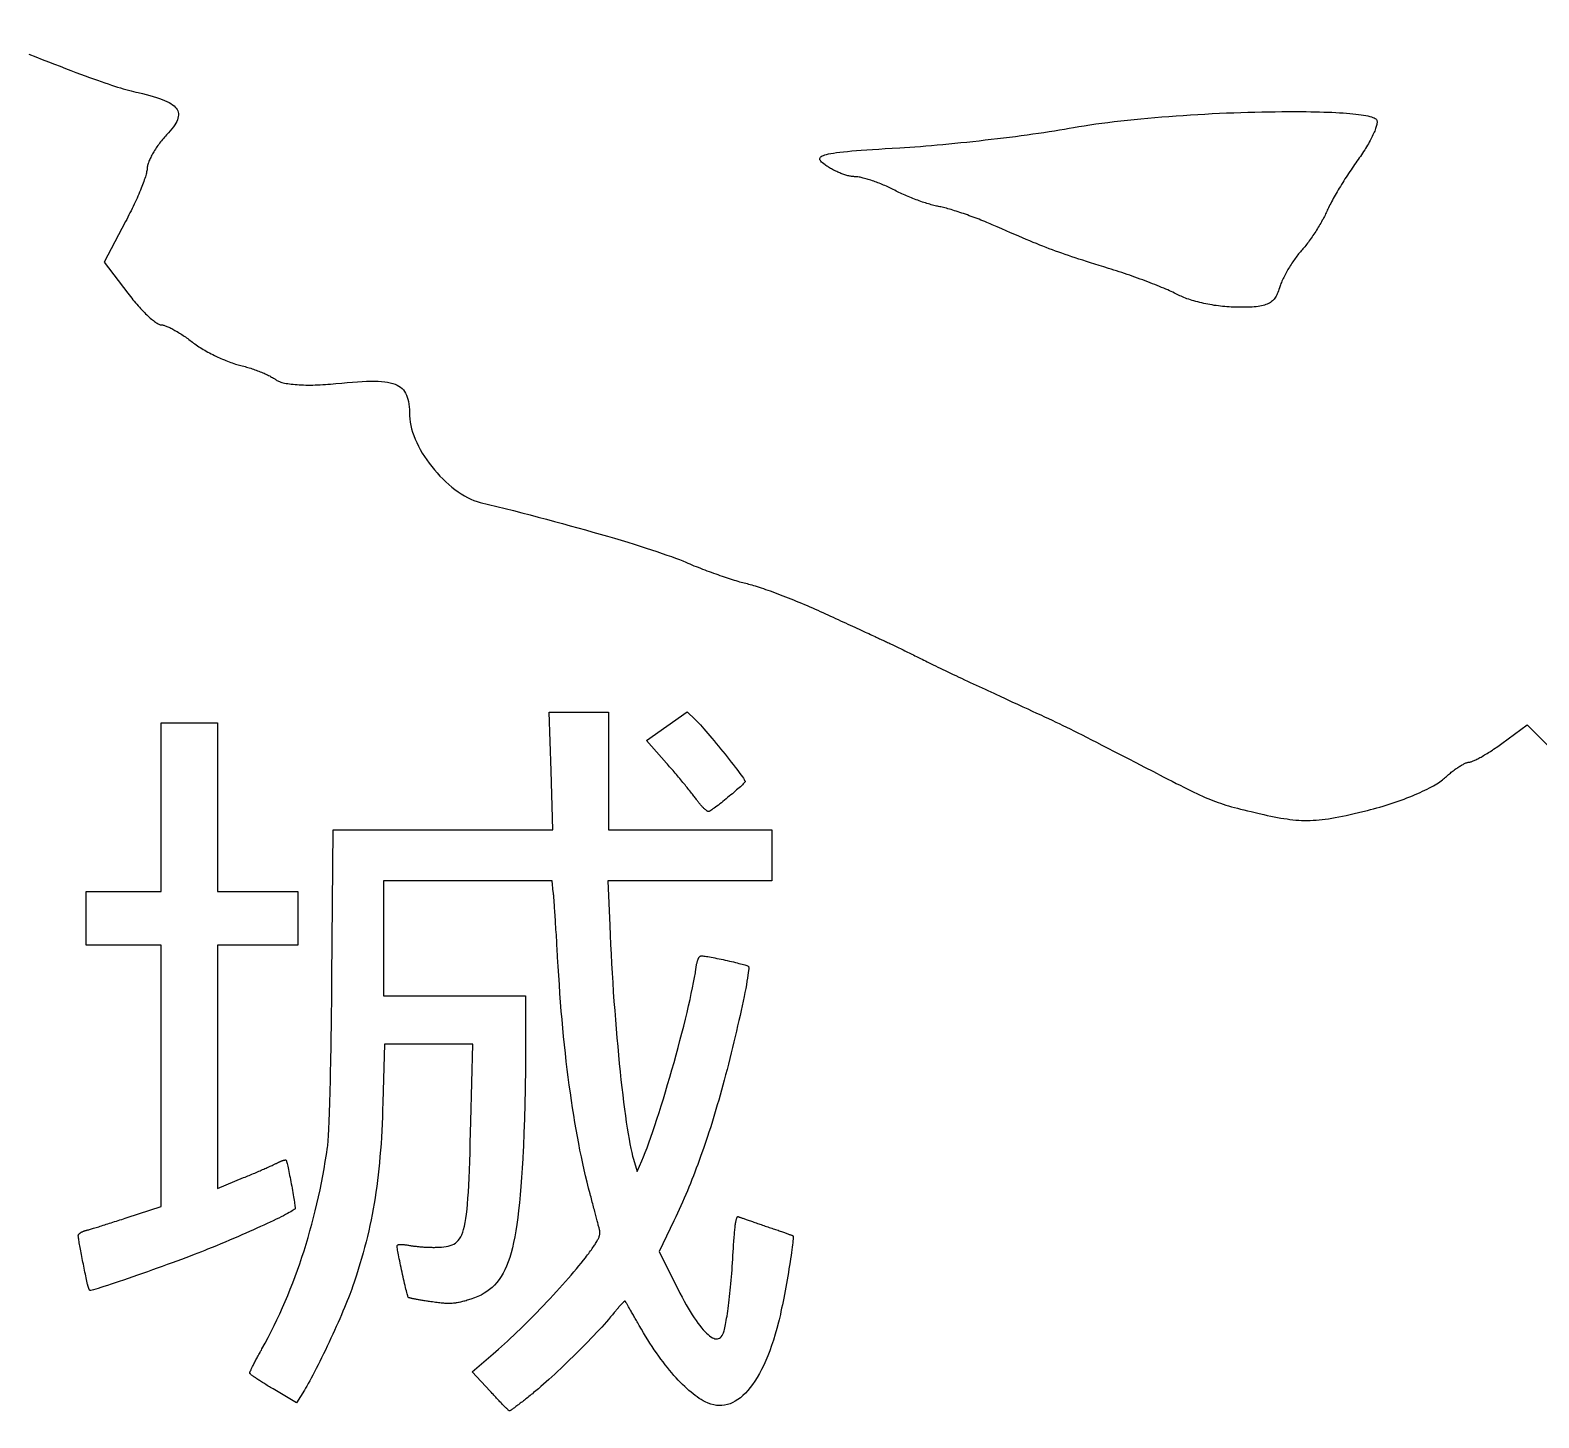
# Model space of a CAD drawing. Extents: x 2.5 to 77.5, y 2.5 to 77.5.
# Drawn here: x 22.46 to 40, y 27.58 to 43.71 of the extents above; entities that cross this region are included whole.
import ezdxf

# ---------------------------------------------------------------- set-up
doc = ezdxf.new("R2010")
doc.units = 0
doc.layers.get('0').update_dxf_attribs({"linetype": 'CONTINUOUS'})
doc.layers.add('NAME', color=7, linetype='CONTINUOUS')
doc.layers.add('NITORI', color=7, linetype='CONTINUOUS')

msp = doc.modelspace()

# ---------------------------------------------------------------- linework, layer by layer
msp.add_circle((40, 40), 37.5)
at = {"layer": 'NAME'}
for points in [[(29.744, 28.334), (29.719, 28.371), (29.694, 28.409), (29.668, 28.448), (29.643, 28.487), (29.618, 28.528), (29.593, 28.569), (29.568, 28.611), (29.544, 28.654), (29.536, 28.668), (29.528, 28.682), (29.52, 28.695), (29.512, 28.709), (29.504, 28.722), (29.497, 28.735), (29.49, 28.748), (29.482, 28.761), (29.475, 28.773), (29.468, 28.785), (29.461, 28.797), (29.455, 28.808), (29.449, 28.819), (29.442, 28.83), (29.436, 28.84), (29.431, 28.85), (29.425, 28.859), (29.42, 28.868), (29.415, 28.877), (29.41, 28.885), (29.406, 28.892), (29.402, 28.899), (29.398, 28.906), (29.395, 28.911), (29.392, 28.916), (29.389, 28.921), (29.386, 28.925), (29.384, 28.928), (29.383, 28.931), (29.382, 28.933), (29.381, 28.934), (29.38, 28.935), (29.379, 28.935), (29.378, 28.935), (29.376, 28.934), (29.374, 28.934), (29.372, 28.933), (29.37, 28.931), (29.368, 28.93), (29.365, 28.928), (29.362, 28.926), (29.359, 28.923), (29.356, 28.92), (29.353, 28.917), (29.349, 28.914), (29.346, 28.91), (29.342, 28.906), (29.338, 28.902), (29.334, 28.898), (29.329, 28.894), (29.325, 28.889), (29.321, 28.884), (29.316, 28.879), (29.311, 28.873), (29.307, 28.868), (29.302, 28.862), (29.297, 28.856), (29.292, 28.85), (29.287, 28.844), (29.282, 28.838), (29.277, 28.832), (29.271, 28.825), (29.253, 28.802), (29.233, 28.778), (29.211, 28.752), (29.187, 28.724), (29.162, 28.695), (29.135, 28.665), (29.107, 28.634), (29.077, 28.602), (29.047, 28.57), (29.015, 28.536), (28.982, 28.502), (28.949, 28.468), (28.915, 28.433), (28.88, 28.397), (28.845, 28.362), (28.81, 28.327), (28.774, 28.291), (28.738, 28.256), (28.702, 28.222), (28.667, 28.187), (28.631, 28.154), (28.596, 28.12), (28.562, 28.088), (28.528, 28.057), (28.494, 28.026), (28.462, 27.997), (28.43, 27.969), (28.4, 27.942), (28.371, 27.917), (28.343, 27.894), (28.316, 27.872), (28.302, 27.86), (28.288, 27.849), (28.274, 27.838), (28.261, 27.827), (28.247, 27.817), (28.234, 27.806), (28.222, 27.796), (28.209, 27.786), (28.197, 27.776), (28.185, 27.767), (28.173, 27.758), (28.161, 27.749), (28.15, 27.741), (28.14, 27.732), (28.13, 27.725), (28.12, 27.717), (28.11, 27.71), (28.101, 27.703), (28.093, 27.697), (28.085, 27.691), (28.078, 27.686), (28.071, 27.681), (28.064, 27.676), (28.058, 27.672), (28.053, 27.669), (28.049, 27.666), (28.045, 27.663), (28.041, 27.661), (28.039, 27.66), (28.037, 27.659), (28.036, 27.659), (28.035, 27.659), (28.033, 27.66), (28.031, 27.662), (28.028, 27.664), (28.025, 27.667), (28.021, 27.67), (28.017, 27.674), (28.012, 27.679), (28.007, 27.684), (28.001, 27.689), (27.995, 27.695), (27.989, 27.701), (27.982, 27.708), (27.974, 27.715), (27.967, 27.723), (27.959, 27.731), (27.951, 27.74), (27.942, 27.748), (27.933, 27.757), (27.924, 27.767), (27.915, 27.777), (27.905, 27.787), (27.896, 27.797), (27.886, 27.808), (27.875, 27.819), (27.865, 27.83), (27.854, 27.841), (27.844, 27.853), (27.833, 27.864), (27.822, 27.876), (27.811, 27.888), (27.811, 27.888), (27.811, 27.888), (27.601, 28.116), (27.847, 28.323), (27.877, 28.35), (27.909, 28.378), (27.943, 28.407), (27.977, 28.438), (28.012, 28.471), (28.048, 28.504), (28.085, 28.539), (28.122, 28.575), (28.16, 28.611), (28.198, 28.649), (28.237, 28.687), (28.275, 28.726), (28.314, 28.765), (28.353, 28.805), (28.392, 28.845), (28.43, 28.886), (28.469, 28.926), (28.507, 28.966), (28.544, 29.006), (28.581, 29.046), (28.617, 29.086), (28.653, 29.125), (28.687, 29.164), (28.721, 29.202), (28.753, 29.239), (28.784, 29.276), (28.814, 29.311), (28.843, 29.345), (28.87, 29.379), (28.895, 29.411), (28.919, 29.441), (28.932, 29.458), (28.944, 29.474), (28.956, 29.49), (28.967, 29.505), (28.977, 29.52), (28.987, 29.534), (28.997, 29.547), (29.006, 29.56), (29.014, 29.573), (29.022, 29.585), (29.03, 29.596), (29.037, 29.607), (29.043, 29.618), (29.049, 29.628), (29.055, 29.638), (29.06, 29.647), (29.065, 29.656), (29.069, 29.665), (29.072, 29.673), (29.076, 29.681), (29.079, 29.689), (29.081, 29.696), (29.083, 29.703), (29.085, 29.71), (29.086, 29.716), (29.087, 29.723), (29.087, 29.729), (29.087, 29.734), (29.087, 29.74), (29.086, 29.745), (29.085, 29.75), (29.084, 29.755), (29.083, 29.76), (29.082, 29.766), (29.08, 29.773), (29.078, 29.781), (29.076, 29.789), (29.074, 29.799), (29.071, 29.809), (29.068, 29.82), (29.065, 29.832), (29.062, 29.844), (29.059, 29.857), (29.055, 29.87), (29.052, 29.884), (29.048, 29.899), (29.044, 29.914), (29.04, 29.93), (29.035, 29.946), (29.031, 29.962), (29.027, 29.979), (29.022, 29.996), (29.017, 30.014), (29.013, 30.032), (29.008, 30.05), (29.003, 30.068), (28.998, 30.087), (28.993, 30.106), (28.988, 30.124), (28.983, 30.144), (28.978, 30.163), (28.973, 30.182), (28.955, 30.25), (28.937, 30.319), (28.92, 30.391), (28.903, 30.463), (28.887, 30.537), (28.871, 30.613), (28.855, 30.69), (28.84, 30.769), (28.825, 30.849), (28.81, 30.93), (28.796, 31.013), (28.782, 31.097), (28.769, 31.182), (28.756, 31.269), (28.743, 31.357), (28.731, 31.447), (28.719, 31.538), (28.707, 31.63), (28.696, 31.723), (28.686, 31.818), (28.675, 31.913), (28.665, 32.01), (28.656, 32.109), (28.647, 32.208), (28.638, 32.308), (28.63, 32.41), (28.622, 32.513), (28.615, 32.617), (28.608, 32.722), (28.601, 32.827), (28.595, 32.935), (28.593, 32.968), (28.591, 33.001), (28.589, 33.034), (28.587, 33.066), (28.586, 33.099), (28.584, 33.131), (28.582, 33.163), (28.58, 33.195), (28.578, 33.226), (28.576, 33.256), (28.574, 33.286), (28.572, 33.316), (28.571, 33.344), (28.569, 33.372), (28.567, 33.4), (28.565, 33.426), (28.564, 33.452), (28.562, 33.477), (28.56, 33.5), (28.559, 33.523), (28.557, 33.545), (28.556, 33.565), (28.554, 33.584), (28.553, 33.602), (28.551, 33.619), (28.55, 33.635), (28.549, 33.649), (28.548, 33.661), (28.547, 33.672), (28.546, 33.682), (28.545, 33.689), (28.53, 33.822), (27.551, 33.822), (26.572, 33.822), (26.572, 33.152), (26.572, 32.483), (27.397, 32.483), (28.222, 32.483), (28.222, 31.817), (28.222, 31.781), (28.222, 31.744), (28.222, 31.706), (28.221, 31.667), (28.221, 31.627), (28.221, 31.587), (28.22, 31.546), (28.219, 31.504), (28.219, 31.462), (28.218, 31.42), (28.217, 31.377), (28.216, 31.334), (28.215, 31.291), (28.214, 31.248), (28.213, 31.205), (28.212, 31.162), (28.211, 31.12), (28.21, 31.077), (28.208, 31.035), (28.207, 30.994), (28.206, 30.953), (28.204, 30.913), (28.203, 30.873), (28.201, 30.835), (28.2, 30.797), (28.198, 30.76), (28.197, 30.725), (28.195, 30.69), (28.193, 30.657), (28.192, 30.626), (28.19, 30.595), (28.183, 30.481), (28.176, 30.373), (28.168, 30.269), (28.16, 30.171), (28.151, 30.078), (28.141, 29.99), (28.131, 29.906), (28.12, 29.827), (28.109, 29.753), (28.097, 29.683), (28.083, 29.617), (28.069, 29.555), (28.054, 29.497), (28.038, 29.442), (28.02, 29.391), (28.002, 29.344), (27.982, 29.3), (27.961, 29.259), (27.939, 29.221), (27.915, 29.186), (27.89, 29.153), (27.863, 29.123), (27.835, 29.096), (27.805, 29.071), (27.773, 29.048), (27.74, 29.027), (27.705, 29.007), (27.668, 28.99), (27.629, 28.974), (27.588, 28.959), (27.545, 28.946), (27.53, 28.941), (27.516, 28.937), (27.503, 28.934), (27.49, 28.93), (27.477, 28.927), (27.465, 28.924), (27.452, 28.921), (27.441, 28.919), (27.429, 28.917), (27.417, 28.915), (27.406, 28.913), (27.394, 28.912), (27.383, 28.911), (27.371, 28.91), (27.36, 28.909), (27.348, 28.909), (27.336, 28.908), (27.324, 28.908), (27.311, 28.909), (27.299, 28.909), (27.285, 28.91), (27.272, 28.911), (27.257, 28.912), (27.243, 28.913), (27.227, 28.915), (27.211, 28.917), (27.195, 28.919), (27.177, 28.921), (27.159, 28.923), (27.14, 28.926), (27.12, 28.929), (27.107, 28.931), (27.094, 28.932), (27.081, 28.934), (27.069, 28.936), (27.056, 28.938), (27.044, 28.94), (27.032, 28.942), (27.02, 28.944), (27.009, 28.946), (26.998, 28.948), (26.987, 28.95), (26.976, 28.952), (26.966, 28.954), (26.956, 28.955), (26.947, 28.957), (26.937, 28.959), (26.929, 28.961), (26.92, 28.962), (26.913, 28.964), (26.905, 28.966), (26.898, 28.967), (26.892, 28.969), (26.886, 28.97), (26.881, 28.971), (26.876, 28.973), (26.871, 28.974), (26.868, 28.975), (26.865, 28.976), (26.862, 28.977), (26.861, 28.978), (26.859, 28.979), (26.858, 28.982), (26.855, 28.988), (26.852, 28.996), (26.849, 29.008), (26.845, 29.021), (26.841, 29.037), (26.837, 29.055), (26.832, 29.074), (26.827, 29.096), (26.821, 29.118), (26.816, 29.142), (26.81, 29.167), (26.804, 29.193), (26.798, 29.219), (26.792, 29.246), (26.787, 29.272), (26.781, 29.3), (26.775, 29.326), (26.769, 29.353), (26.764, 29.379), (26.759, 29.404), (26.754, 29.429), (26.749, 29.452), (26.745, 29.474), (26.741, 29.495), (26.738, 29.513), (26.735, 29.53), (26.733, 29.545), (26.731, 29.558), (26.73, 29.568), (26.729, 29.576), (26.729, 29.578), (26.729, 29.58), (26.73, 29.582), (26.731, 29.584), (26.732, 29.586), (26.734, 29.587), (26.736, 29.589), (26.738, 29.59), (26.74, 29.591), (26.743, 29.592), (26.746, 29.593), (26.75, 29.594), (26.754, 29.595), (26.758, 29.595), (26.762, 29.596), (26.767, 29.596), (26.772, 29.596), (26.778, 29.596), (26.784, 29.595), (26.79, 29.595), (26.797, 29.595), (26.804, 29.594), (26.811, 29.593), (26.819, 29.592), (26.827, 29.591), (26.835, 29.59), (26.844, 29.589), (26.854, 29.587), (26.863, 29.586), (26.874, 29.584), (26.884, 29.582), (26.893, 29.58), (26.902, 29.579), (26.911, 29.578), (26.92, 29.576), (26.93, 29.575), (26.94, 29.574), (26.951, 29.573), (26.961, 29.571), (26.972, 29.57), (26.983, 29.569), (26.994, 29.568), (27.006, 29.567), (27.017, 29.567), (27.029, 29.566), (27.04, 29.565), (27.052, 29.564), (27.063, 29.564), (27.075, 29.563), (27.087, 29.563), (27.098, 29.562), (27.11, 29.562), (27.121, 29.562), (27.133, 29.562), (27.144, 29.561), (27.155, 29.561), (27.165, 29.561), (27.176, 29.562), (27.186, 29.562), (27.196, 29.562), (27.206, 29.562), (27.216, 29.563), (27.245, 29.565), (27.273, 29.567), (27.3, 29.571), (27.324, 29.575), (27.347, 29.581), (27.369, 29.589), (27.388, 29.598), (27.407, 29.61), (27.424, 29.624), (27.44, 29.64), (27.455, 29.659), (27.468, 29.682), (27.481, 29.708), (27.492, 29.737), (27.502, 29.77), (27.512, 29.808), (27.521, 29.849), (27.528, 29.895), (27.536, 29.946), (27.542, 30.003), (27.548, 30.064), (27.553, 30.131), (27.558, 30.203), (27.562, 30.282), (27.566, 30.367), (27.57, 30.459), (27.574, 30.557), (27.577, 30.662), (27.58, 30.775), (27.583, 30.895), (27.587, 31.023), (27.609, 31.923), (27.095, 31.923), (26.581, 31.923), (26.563, 31.246), (26.561, 31.161), (26.558, 31.078), (26.554, 30.997), (26.551, 30.917), (26.546, 30.84), (26.542, 30.764), (26.536, 30.69), (26.53, 30.617), (26.524, 30.545), (26.517, 30.474), (26.51, 30.405), (26.501, 30.337), (26.493, 30.269), (26.483, 30.203), (26.473, 30.137), (26.463, 30.072), (26.451, 30.007), (26.439, 29.943), (26.426, 29.879), (26.413, 29.815), (26.399, 29.752), (26.384, 29.688), (26.368, 29.624), (26.351, 29.561), (26.334, 29.497), (26.316, 29.432), (26.297, 29.368), (26.277, 29.302), (26.256, 29.236), (26.234, 29.169), (26.212, 29.102), (26.202, 29.074), (26.191, 29.043), (26.178, 29.011), (26.165, 28.976), (26.15, 28.939), (26.134, 28.9), (26.117, 28.86), (26.1, 28.819), (26.081, 28.776), (26.062, 28.732), (26.043, 28.687), (26.022, 28.642), (26.002, 28.596), (25.981, 28.55), (25.959, 28.504), (25.938, 28.458), (25.916, 28.412), (25.895, 28.367), (25.873, 28.322), (25.852, 28.278), (25.83, 28.235), (25.81, 28.194), (25.789, 28.153), (25.769, 28.114), (25.75, 28.077), (25.731, 28.042), (25.713, 28.008), (25.696, 27.978), (25.68, 27.949), (25.665, 27.923), (25.651, 27.9), (25.559, 27.753), (25.287, 27.915), (25.273, 27.923), (25.259, 27.932), (25.245, 27.94), (25.231, 27.949), (25.217, 27.957), (25.204, 27.965), (25.191, 27.973), (25.179, 27.981), (25.166, 27.989), (25.154, 27.997), (25.143, 28.004), (25.131, 28.012), (25.121, 28.019), (25.11, 28.026), (25.1, 28.033), (25.091, 28.039), (25.082, 28.045), (25.073, 28.051), (25.065, 28.057), (25.057, 28.063), (25.05, 28.068), (25.044, 28.073), (25.038, 28.077), (25.033, 28.081), (25.029, 28.085), (25.025, 28.089), (25.021, 28.092), (25.019, 28.094), (25.017, 28.097), (25.016, 28.099), (25.016, 28.1), (25.016, 28.102), (25.016, 28.104), (25.017, 28.107), (25.019, 28.111), (25.02, 28.115), (25.022, 28.12), (25.025, 28.125), (25.027, 28.131), (25.031, 28.138), (25.034, 28.145), (25.038, 28.152), (25.042, 28.16), (25.046, 28.169), (25.05, 28.178), (25.055, 28.187), (25.06, 28.197), (25.065, 28.208), (25.071, 28.218), (25.076, 28.229), (25.082, 28.24), (25.088, 28.252), (25.095, 28.264), (25.101, 28.276), (25.108, 28.289), (25.115, 28.301), (25.122, 28.314), (25.129, 28.327), (25.136, 28.34), (25.143, 28.354), (25.151, 28.367), (25.158, 28.381), (25.195, 28.447), (25.23, 28.515), (25.265, 28.582), (25.299, 28.651), (25.332, 28.72), (25.365, 28.79), (25.397, 28.86), (25.428, 28.931), (25.458, 29.002), (25.487, 29.075), (25.516, 29.147), (25.543, 29.221), (25.57, 29.295), (25.597, 29.369), (25.622, 29.445), (25.647, 29.52), (25.671, 29.597), (25.694, 29.674), (25.716, 29.751), (25.737, 29.829), (25.758, 29.908), (25.778, 29.987), (25.797, 30.067), (25.815, 30.147), (25.833, 30.228), (25.849, 30.309), (25.865, 30.391), (25.88, 30.474), (25.894, 30.557), (25.908, 30.64), (25.92, 30.724), (25.922, 30.741), (25.925, 30.761), (25.927, 30.785), (25.929, 30.813), (25.931, 30.844), (25.933, 30.879), (25.935, 30.917), (25.937, 30.959), (25.939, 31.004), (25.941, 31.052), (25.943, 31.103), (25.944, 31.157), (25.946, 31.215), (25.948, 31.275), (25.95, 31.338), (25.952, 31.404), (25.953, 31.473), (25.955, 31.545), (25.956, 31.619), (25.958, 31.696), (25.959, 31.775), (25.961, 31.857), (25.962, 31.941), (25.964, 32.028), (25.965, 32.117), (25.966, 32.208), (25.967, 32.301), (25.969, 32.396), (25.97, 32.493), (25.971, 32.592), (25.972, 32.693), (25.987, 34.413), (27.264, 34.413), (28.541, 34.413), (28.519, 35.098), (28.496, 35.783), (28.842, 35.783), (29.187, 35.783), (29.187, 35.098), (29.187, 34.413), (30.137, 34.413), (31.086, 34.413), (31.086, 34.118), (31.086, 33.822), (30.133, 33.822), (29.179, 33.822), (29.2, 33.3), (29.205, 33.19), (29.21, 33.08), (29.216, 32.969), (29.222, 32.859), (29.228, 32.748), (29.235, 32.638), (29.242, 32.529), (29.25, 32.42), (29.258, 32.313), (29.266, 32.206), (29.275, 32.101), (29.284, 31.997), (29.293, 31.895), (29.302, 31.795), (29.312, 31.698), (29.321, 31.602), (29.331, 31.509), (29.341, 31.419), (29.351, 31.332), (29.362, 31.248), (29.372, 31.167), (29.383, 31.09), (29.393, 31.016), (29.404, 30.946), (29.415, 30.881), (29.425, 30.819), (29.436, 30.763), (29.446, 30.71), (29.457, 30.663), (29.467, 30.621), (29.478, 30.584), (29.52, 30.444), (29.574, 30.568), (29.594, 30.613), (29.614, 30.663), (29.635, 30.718), (29.657, 30.777), (29.679, 30.84), (29.702, 30.907), (29.726, 30.978), (29.75, 31.052), (29.775, 31.128), (29.8, 31.207), (29.825, 31.288), (29.849, 31.37), (29.874, 31.454), (29.899, 31.539), (29.924, 31.625), (29.948, 31.711), (29.972, 31.797), (29.995, 31.882), (30.017, 31.967), (30.039, 32.051), (30.06, 32.133), (30.08, 32.214), (30.099, 32.292), (30.117, 32.368), (30.134, 32.441), (30.149, 32.511), (30.163, 32.578), (30.176, 32.641), (30.186, 32.699), (30.196, 32.753), (30.203, 32.802), (30.204, 32.811), (30.205, 32.82), (30.207, 32.828), (30.208, 32.836), (30.21, 32.844), (30.211, 32.852), (30.213, 32.859), (30.215, 32.866), (30.216, 32.873), (30.218, 32.88), (30.22, 32.886), (30.222, 32.892), (30.224, 32.898), (30.226, 32.903), (30.228, 32.908), (30.23, 32.913), (30.232, 32.918), (30.234, 32.922), (30.236, 32.926), (30.238, 32.93), (30.241, 32.933), (30.243, 32.937), (30.245, 32.939), (30.248, 32.942), (30.25, 32.944), (30.252, 32.946), (30.255, 32.947), (30.257, 32.949), (30.26, 32.949), (30.262, 32.95), (30.265, 32.95), (30.272, 32.95), (30.283, 32.949), (30.295, 32.947), (30.309, 32.945), (30.324, 32.943), (30.342, 32.94), (30.361, 32.937), (30.381, 32.933), (30.402, 32.929), (30.424, 32.925), (30.447, 32.92), (30.471, 32.915), (30.495, 32.91), (30.519, 32.905), (30.543, 32.899), (30.567, 32.894), (30.591, 32.889), (30.615, 32.883), (30.638, 32.878), (30.661, 32.872), (30.682, 32.867), (30.703, 32.862), (30.722, 32.857), (30.74, 32.852), (30.756, 32.848), (30.771, 32.844), (30.784, 32.84), (30.794, 32.836), (30.803, 32.833), (30.809, 32.83), (30.813, 32.828), (30.815, 32.823), (30.816, 32.812), (30.816, 32.797), (30.814, 32.777), (30.811, 32.752), (30.807, 32.724), (30.802, 32.691), (30.796, 32.654), (30.789, 32.614), (30.781, 32.571), (30.771, 32.525), (30.762, 32.476), (30.751, 32.424), (30.74, 32.37), (30.727, 32.314), (30.715, 32.256), (30.701, 32.197), (30.687, 32.136), (30.673, 32.074), (30.658, 32.011), (30.643, 31.948), (30.628, 31.884), (30.612, 31.82), (30.596, 31.756), (30.58, 31.692), (30.564, 31.629), (30.548, 31.567), (30.531, 31.506), (30.515, 31.446), (30.499, 31.388), (30.483, 31.331), (30.467, 31.273), (30.45, 31.217), (30.434, 31.162), (30.418, 31.108), (30.402, 31.055), (30.386, 31.002), (30.37, 30.951), (30.354, 30.901), (30.338, 30.851), (30.322, 30.803), (30.306, 30.755), (30.29, 30.708), (30.273, 30.661), (30.257, 30.615), (30.241, 30.569), (30.224, 30.524), (30.207, 30.48), (30.191, 30.435), (30.173, 30.391), (30.156, 30.348), (30.139, 30.304), (30.121, 30.261), (30.103, 30.218), (30.084, 30.174), (30.066, 30.131), (30.047, 30.088), (30.027, 30.045), (30.008, 30.001), (29.988, 29.958), (29.967, 29.914), (29.946, 29.87), (29.777, 29.513), (29.965, 29.13), (29.991, 29.078), (30.016, 29.029), (30.041, 28.982), (30.065, 28.937), (30.09, 28.894), (30.113, 28.853), (30.137, 28.814), (30.159, 28.777), (30.182, 28.743), (30.204, 28.71), (30.225, 28.68), (30.246, 28.652), (30.267, 28.627), (30.287, 28.603), (30.306, 28.582), (30.325, 28.563), (30.343, 28.547), (30.361, 28.532), (30.377, 28.52), (30.394, 28.511), (30.409, 28.504), (30.424, 28.499), (30.438, 28.497), (30.452, 28.497), (30.464, 28.5), (30.476, 28.505), (30.487, 28.512), (30.497, 28.522), (30.507, 28.535), (30.515, 28.55), (30.523, 28.568), (30.527, 28.579), (30.531, 28.592), (30.535, 28.607), (30.539, 28.625), (30.543, 28.643), (30.547, 28.664), (30.551, 28.686), (30.555, 28.71), (30.559, 28.736), (30.564, 28.763), (30.568, 28.791), (30.572, 28.821), (30.576, 28.852), (30.58, 28.884), (30.584, 28.918), (30.588, 28.952), (30.592, 28.988), (30.596, 29.024), (30.6, 29.062), (30.604, 29.1), (30.608, 29.138), (30.611, 29.178), (30.615, 29.218), (30.618, 29.258), (30.622, 29.299), (30.625, 29.34), (30.628, 29.382), (30.631, 29.424), (30.633, 29.466), (30.636, 29.508), (30.638, 29.55), (30.64, 29.575), (30.641, 29.599), (30.643, 29.621), (30.644, 29.644), (30.646, 29.665), (30.647, 29.685), (30.649, 29.705), (30.65, 29.723), (30.652, 29.741), (30.653, 29.758), (30.655, 29.774), (30.657, 29.789), (30.658, 29.803), (30.66, 29.817), (30.662, 29.829), (30.664, 29.841), (30.665, 29.852), (30.667, 29.862), (30.669, 29.871), (30.671, 29.88), (30.673, 29.887), (30.675, 29.894), (30.677, 29.9), (30.679, 29.905), (30.681, 29.909), (30.683, 29.913), (30.685, 29.916), (30.687, 29.918), (30.689, 29.919), (30.692, 29.919), (30.694, 29.918), (30.696, 29.917), (30.699, 29.916), (30.703, 29.915), (30.707, 29.913), (30.713, 29.911), (30.719, 29.909), (30.725, 29.907), (30.732, 29.904), (30.74, 29.902), (30.749, 29.899), (30.758, 29.895), (30.767, 29.892), (30.778, 29.888), (30.788, 29.885), (30.799, 29.881), (30.811, 29.877), (30.823, 29.873), (30.835, 29.868), (30.848, 29.864), (30.861, 29.86), (30.875, 29.855), (30.889, 29.85), (30.903, 29.845), (30.917, 29.84), (30.932, 29.835), (30.947, 29.83), (30.962, 29.825), (30.977, 29.82), (30.993, 29.815), (31.008, 29.809), (31.024, 29.804), (31.04, 29.799), (31.055, 29.793), (31.071, 29.788), (31.086, 29.783), (31.1, 29.778), (31.115, 29.773), (31.129, 29.768), (31.143, 29.763), (31.157, 29.759), (31.17, 29.754), (31.183, 29.749), (31.196, 29.745), (31.208, 29.741), (31.219, 29.737), (31.231, 29.733), (31.241, 29.729), (31.251, 29.725), (31.261, 29.722), (31.27, 29.718), (31.279, 29.715), (31.287, 29.712), (31.294, 29.71), (31.301, 29.707), (31.307, 29.705), (31.313, 29.703), (31.317, 29.701), (31.321, 29.699), (31.325, 29.698), (31.327, 29.697), (31.329, 29.696), (31.33, 29.695), (31.332, 29.692), (31.332, 29.684), (31.332, 29.672), (31.332, 29.656), (31.33, 29.637), (31.328, 29.615), (31.325, 29.59), (31.322, 29.563), (31.318, 29.532), (31.313, 29.5), (31.308, 29.465), (31.303, 29.429), (31.297, 29.391), (31.29, 29.351), (31.284, 29.311), (31.277, 29.269), (31.27, 29.227), (31.262, 29.184), (31.255, 29.141), (31.247, 29.098), (31.239, 29.056), (31.231, 29.013), (31.223, 28.972), (31.215, 28.931), (31.207, 28.891), (31.199, 28.853), (31.191, 28.816), (31.184, 28.781), (31.176, 28.748), (31.169, 28.718), (31.162, 28.69), (31.143, 28.619), (31.124, 28.55), (31.104, 28.484), (31.082, 28.42), (31.061, 28.359), (31.038, 28.301), (31.015, 28.245), (30.991, 28.192), (30.966, 28.142), (30.941, 28.094), (30.915, 28.049), (30.889, 28.007), (30.862, 27.968), (30.834, 27.931), (30.806, 27.897), (30.778, 27.867), (30.749, 27.839), (30.72, 27.813), (30.69, 27.791), (30.66, 27.772), (30.63, 27.756), (30.599, 27.743), (30.568, 27.733), (30.536, 27.726), (30.505, 27.722), (30.473, 27.721), (30.441, 27.723), (30.409, 27.729), (30.376, 27.738), (30.344, 27.75), (30.311, 27.765), (30.288, 27.777), (30.265, 27.791), (30.241, 27.806), (30.218, 27.822), (30.194, 27.839), (30.17, 27.858), (30.146, 27.877), (30.121, 27.898), (30.097, 27.92), (30.072, 27.942), (30.047, 27.966), (30.022, 27.992), (29.997, 28.018), (29.972, 28.045), (29.947, 28.073), (29.922, 28.102), (29.896, 28.133), (29.871, 28.164), (29.846, 28.196), (29.82, 28.229), (29.795, 28.263), (29.77, 28.298)], [(30.014, 35.01), (30.001, 35.026), (29.988, 35.041), (29.975, 35.056), (29.962, 35.072), (29.949, 35.087), (29.936, 35.102), (29.923, 35.117), (29.91, 35.132), (29.897, 35.147), (29.885, 35.162), (29.872, 35.176), (29.86, 35.19), (29.628, 35.454), (29.865, 35.619), (30.102, 35.784), (30.193, 35.698), (30.205, 35.685), (30.22, 35.67), (30.236, 35.653), (30.254, 35.633), (30.274, 35.611), (30.295, 35.588), (30.317, 35.562), (30.34, 35.535), (30.364, 35.507), (30.388, 35.478), (30.413, 35.448), (30.439, 35.417), (30.465, 35.386), (30.49, 35.355), (30.516, 35.323), (30.541, 35.292), (30.566, 35.261), (30.59, 35.23), (30.614, 35.201), (30.636, 35.172), (30.658, 35.144), (30.678, 35.118), (30.696, 35.093), (30.713, 35.07), (30.729, 35.049), (30.742, 35.03), (30.754, 35.014), (30.763, 35), (30.769, 34.989), (30.774, 34.981), (30.775, 34.975), (30.774, 34.972), (30.771, 34.968), (30.766, 34.962), (30.76, 34.955), (30.752, 34.947), (30.742, 34.937), (30.731, 34.927), (30.719, 34.915), (30.706, 34.903), (30.691, 34.89), (30.676, 34.877), (30.66, 34.863), (30.643, 34.848), (30.626, 34.834), (30.608, 34.819), (30.59, 34.804), (30.571, 34.789), (30.553, 34.773), (30.534, 34.759), (30.516, 34.744), (30.498, 34.729), (30.48, 34.716), (30.463, 34.702), (30.446, 34.689), (30.43, 34.677), (30.415, 34.666), (30.4, 34.656), (30.387, 34.647), (30.375, 34.638), (30.364, 34.631), (30.355, 34.626), (30.353, 34.625), (30.351, 34.625), (30.348, 34.625), (30.346, 34.625), (30.343, 34.626), (30.34, 34.628), (30.336, 34.63), (30.333, 34.632), (30.329, 34.635), (30.325, 34.638), (30.32, 34.641), (30.316, 34.645), (30.311, 34.649), (30.306, 34.653), (30.301, 34.658), (30.296, 34.663), (30.291, 34.668), (30.285, 34.673), (30.28, 34.679), (30.274, 34.685), (30.268, 34.692), (30.263, 34.698), (30.257, 34.705), (30.251, 34.712), (30.245, 34.72), (30.238, 34.727), (30.232, 34.735), (30.226, 34.743), (30.22, 34.751), (30.214, 34.759), (30.208, 34.767), (30.208, 34.767), (30.201, 34.776), (30.194, 34.786), (30.187, 34.796), (30.178, 34.806), (30.17, 34.817), (30.161, 34.829), (30.152, 34.841), (30.142, 34.853), (30.131, 34.866), (30.121, 34.879), (30.11, 34.893), (30.099, 34.907), (30.087, 34.921), (30.076, 34.935), (30.064, 34.95), (30.051, 34.965), (30.039, 34.98), (30.026, 34.995)], [(23.116, 33.386), (23.116, 33.697), (23.552, 33.697), (23.988, 33.697), (23.988, 34.678), (23.988, 35.659), (24.315, 35.659), (24.642, 35.659), (24.642, 34.678), (24.642, 33.697), (25.109, 33.697), (25.576, 33.697), (25.576, 33.386), (25.576, 33.075), (25.109, 33.075), (24.642, 33.075), (24.642, 31.66), (24.642, 30.245), (24.945, 30.371), (24.962, 30.378), (24.978, 30.384), (24.994, 30.391), (25.01, 30.398), (25.026, 30.405), (25.042, 30.412), (25.058, 30.418), (25.074, 30.425), (25.09, 30.432), (25.105, 30.439), (25.121, 30.445), (25.136, 30.452), (25.15, 30.458), (25.165, 30.464), (25.179, 30.47), (25.193, 30.476), (25.206, 30.482), (25.219, 30.488), (25.232, 30.494), (25.244, 30.499), (25.255, 30.504), (25.266, 30.509), (25.277, 30.514), (25.287, 30.519), (25.296, 30.523), (25.305, 30.527), (25.313, 30.531), (25.32, 30.534), (25.327, 30.537), (25.332, 30.54), (25.338, 30.543), (25.342, 30.545), (25.347, 30.548), (25.352, 30.55), (25.356, 30.552), (25.361, 30.554), (25.365, 30.556), (25.37, 30.558), (25.374, 30.56), (25.378, 30.562), (25.383, 30.564), (25.387, 30.565), (25.391, 30.567), (25.395, 30.568), (25.398, 30.569), (25.402, 30.571), (25.406, 30.572), (25.409, 30.573), (25.412, 30.574), (25.416, 30.575), (25.419, 30.575), (25.421, 30.576), (25.424, 30.576), (25.427, 30.577), (25.429, 30.577), (25.431, 30.577), (25.433, 30.577), (25.435, 30.577), (25.436, 30.577), (25.437, 30.576), (25.439, 30.576), (25.439, 30.575), (25.441, 30.573), (25.443, 30.567), (25.445, 30.559), (25.448, 30.548), (25.451, 30.535), (25.454, 30.521), (25.458, 30.504), (25.462, 30.485), (25.466, 30.465), (25.471, 30.444), (25.475, 30.421), (25.48, 30.398), (25.485, 30.373), (25.489, 30.348), (25.494, 30.323), (25.499, 30.298), (25.504, 30.272), (25.508, 30.247), (25.513, 30.222), (25.517, 30.197), (25.522, 30.173), (25.525, 30.15), (25.529, 30.128), (25.532, 30.108), (25.536, 30.088), (25.538, 30.071), (25.54, 30.055), (25.542, 30.041), (25.544, 30.03), (25.544, 30.021), (25.545, 30.014), (25.543, 30.01), (25.539, 30.006), (25.532, 30), (25.522, 29.992), (25.509, 29.984), (25.494, 29.975), (25.476, 29.965), (25.456, 29.954), (25.433, 29.942), (25.409, 29.929), (25.382, 29.916), (25.353, 29.902), (25.322, 29.887), (25.289, 29.871), (25.255, 29.854), (25.218, 29.837), (25.18, 29.82), (25.141, 29.802), (25.1, 29.783), (25.058, 29.764), (25.014, 29.745), (24.969, 29.725), (24.924, 29.705), (24.877, 29.685), (24.829, 29.664), (24.78, 29.643), (24.731, 29.622), (24.681, 29.601), (24.63, 29.58), (24.579, 29.559), (24.527, 29.538), (24.493, 29.524), (24.456, 29.509), (24.414, 29.493), (24.37, 29.476), (24.323, 29.458), (24.274, 29.44), (24.222, 29.421), (24.168, 29.401), (24.113, 29.381), (24.057, 29.36), (24, 29.34), (23.942, 29.319), (23.885, 29.298), (23.827, 29.278), (23.769, 29.257), (23.713, 29.238), (23.657, 29.218), (23.603, 29.199), (23.55, 29.181), (23.499, 29.164), (23.451, 29.147), (23.405, 29.132), (23.362, 29.118), (23.322, 29.105), (23.286, 29.093), (23.254, 29.083), (23.226, 29.074), (23.202, 29.068), (23.184, 29.063), (23.17, 29.06), (23.162, 29.058), (23.161, 29.059), (23.16, 29.059), (23.16, 29.059), (23.159, 29.06), (23.158, 29.061), (23.157, 29.062), (23.156, 29.063), (23.155, 29.064), (23.154, 29.066), (23.153, 29.068), (23.152, 29.069), (23.151, 29.071), (23.15, 29.073), (23.149, 29.076), (23.148, 29.078), (23.147, 29.08), (23.146, 29.083), (23.145, 29.086), (23.144, 29.088), (23.143, 29.091), (23.142, 29.094), (23.141, 29.097), (23.14, 29.101), (23.139, 29.104), (23.138, 29.107), (23.137, 29.111), (23.136, 29.114), (23.135, 29.118), (23.134, 29.121), (23.133, 29.125), (23.132, 29.129), (23.132, 29.129), (23.128, 29.147), (23.124, 29.166), (23.12, 29.186), (23.115, 29.207), (23.11, 29.228), (23.106, 29.25), (23.101, 29.272), (23.096, 29.295), (23.092, 29.318), (23.087, 29.341), (23.082, 29.364), (23.077, 29.387), (23.073, 29.41), (23.068, 29.433), (23.064, 29.456), (23.06, 29.478), (23.056, 29.499), (23.052, 29.52), (23.048, 29.541), (23.044, 29.56), (23.041, 29.579), (23.038, 29.596), (23.035, 29.613), (23.032, 29.628), (23.03, 29.643), (23.028, 29.655), (23.026, 29.667), (23.025, 29.676), (23.024, 29.684), (23.023, 29.691), (23.023, 29.695), (23.023, 29.698), (23.024, 29.7), (23.024, 29.702), (23.025, 29.704), (23.026, 29.707), (23.027, 29.709), (23.029, 29.711), (23.03, 29.714), (23.032, 29.716), (23.034, 29.718), (23.036, 29.72), (23.039, 29.723), (23.041, 29.725), (23.044, 29.727), (23.047, 29.729), (23.05, 29.731), (23.053, 29.734), (23.056, 29.736), (23.06, 29.738), (23.063, 29.74), (23.067, 29.742), (23.071, 29.743), (23.074, 29.745), (23.078, 29.747), (23.082, 29.749), (23.087, 29.75), (23.091, 29.752), (23.095, 29.753), (23.1, 29.754), (23.104, 29.756), (23.109, 29.757), (23.114, 29.758), (23.12, 29.76), (23.127, 29.761), (23.135, 29.764), (23.144, 29.766), (23.154, 29.769), (23.165, 29.772), (23.176, 29.776), (23.189, 29.779), (23.202, 29.783), (23.215, 29.787), (23.23, 29.792), (23.245, 29.797), (23.261, 29.801), (23.277, 29.806), (23.294, 29.812), (23.312, 29.817), (23.33, 29.823), (23.348, 29.829), (23.367, 29.834), (23.386, 29.841), (23.405, 29.847), (23.425, 29.853), (23.445, 29.86), (23.466, 29.866), (23.486, 29.873), (23.507, 29.879), (23.528, 29.886), (23.549, 29.893), (23.57, 29.9), (23.591, 29.907), (23.988, 30.037), (23.988, 31.556), (23.988, 33.075), (23.552, 33.075), (23.116, 33.075)]]:
    msp.add_lwpolyline(points, close=True, dxfattribs=at)
at = {"layer": 'NITORI'}
msp.add_lwpolyline([(22.45, 43.43), (22.529, 43.399), (22.605, 43.369), (22.678, 43.34), (22.747, 43.313), (22.813, 43.288), (22.876, 43.263), (22.937, 43.24), (22.994, 43.218), (23.049, 43.197), (23.102, 43.178), (23.152, 43.159), (23.2, 43.142), (23.246, 43.126), (23.289, 43.11), (23.331, 43.096), (23.371, 43.083), (23.409, 43.07), (23.445, 43.058), (23.48, 43.047), (23.514, 43.037), (23.546, 43.027), (23.577, 43.018), (23.608, 43.01), (23.637, 43.002), (23.666, 42.995), (23.693, 42.988), (23.721, 42.982), (23.768, 42.971), (23.813, 42.96), (23.855, 42.949), (23.894, 42.938), (23.931, 42.926), (23.966, 42.915), (23.997, 42.903), (24.027, 42.892), (24.053, 42.879), (24.078, 42.867), (24.099, 42.855), (24.119, 42.842), (24.136, 42.828), (24.15, 42.815), (24.162, 42.8), (24.172, 42.786), (24.179, 42.771), (24.184, 42.755), (24.187, 42.739), (24.188, 42.722), (24.186, 42.705), (24.182, 42.687), (24.176, 42.668), (24.167, 42.648), (24.157, 42.628), (24.144, 42.607), (24.129, 42.585), (24.112, 42.563), (24.093, 42.539), (24.072, 42.515), (24.049, 42.49), (24.037, 42.477), (24.025, 42.464), (24.013, 42.45), (24.002, 42.437), (23.991, 42.423), (23.98, 42.409), (23.969, 42.395), (23.959, 42.381), (23.948, 42.367), (23.938, 42.353), (23.929, 42.339), (23.92, 42.324), (23.911, 42.31), (23.902, 42.296), (23.894, 42.283), (23.886, 42.269), (23.878, 42.256), (23.871, 42.242), (23.865, 42.229), (23.858, 42.216), (23.853, 42.204), (23.847, 42.192), (23.843, 42.18), (23.838, 42.168), (23.835, 42.157), (23.831, 42.147), (23.829, 42.136), (23.827, 42.127), (23.825, 42.117), (23.824, 42.109), (23.824, 42.101), (23.824, 42.092), (23.822, 42.083), (23.821, 42.072), (23.818, 42.06), (23.815, 42.047), (23.812, 42.033), (23.808, 42.018), (23.803, 42.003), (23.797, 41.986), (23.791, 41.969), (23.785, 41.95), (23.778, 41.931), (23.771, 41.911), (23.763, 41.891), (23.754, 41.87), (23.745, 41.848), (23.736, 41.826), (23.726, 41.804), (23.716, 41.78), (23.706, 41.757), (23.695, 41.733), (23.684, 41.709), (23.673, 41.684), (23.661, 41.66), (23.649, 41.635), (23.637, 41.61), (23.624, 41.585), (23.612, 41.56), (23.599, 41.534), (23.586, 41.509), (23.573, 41.484), (23.324, 41.013), (23.599, 40.651), (23.614, 40.632), (23.629, 40.613), (23.644, 40.594), (23.659, 40.575), (23.674, 40.557), (23.689, 40.539), (23.704, 40.522), (23.719, 40.505), (23.734, 40.488), (23.748, 40.472), (23.763, 40.457), (23.778, 40.441), (23.792, 40.427), (23.806, 40.413), (23.82, 40.399), (23.834, 40.386), (23.847, 40.374), (23.86, 40.362), (23.873, 40.351), (23.885, 40.341), (23.897, 40.332), (23.908, 40.323), (23.92, 40.315), (23.93, 40.308), (23.94, 40.302), (23.95, 40.296), (23.958, 40.292), (23.967, 40.288), (23.975, 40.285), (23.982, 40.284), (23.988, 40.283), (23.994, 40.283), (24.001, 40.282), (24.009, 40.28), (24.017, 40.278), (24.025, 40.275), (24.034, 40.272), (24.044, 40.269), (24.054, 40.265), (24.064, 40.261), (24.075, 40.256), (24.087, 40.251), (24.098, 40.245), (24.11, 40.239), (24.122, 40.233), (24.135, 40.226), (24.147, 40.219), (24.16, 40.211), (24.173, 40.204), (24.187, 40.196), (24.2, 40.187), (24.214, 40.179), (24.227, 40.17), (24.241, 40.161), (24.255, 40.152), (24.269, 40.142), (24.282, 40.133), (24.296, 40.123), (24.31, 40.113), (24.323, 40.103), (24.337, 40.092), (24.35, 40.082), (24.364, 40.071), (24.378, 40.061), (24.393, 40.05), (24.409, 40.04), (24.425, 40.029), (24.441, 40.018), (24.458, 40.008), (24.475, 39.997), (24.493, 39.987), (24.511, 39.977), (24.53, 39.966), (24.548, 39.956), (24.567, 39.946), (24.586, 39.937), (24.605, 39.927), (24.624, 39.918), (24.644, 39.909), (24.663, 39.9), (24.682, 39.891), (24.701, 39.883), (24.721, 39.875), (24.74, 39.867), (24.758, 39.86), (24.777, 39.852), (24.795, 39.846), (24.813, 39.84), (24.831, 39.834), (24.849, 39.828), (24.866, 39.823), (24.882, 39.819), (24.898, 39.815), (24.914, 39.811), (24.93, 39.807), (24.946, 39.802), (24.962, 39.798), (24.979, 39.793), (24.995, 39.788), (25.011, 39.783), (25.028, 39.778), (25.044, 39.773), (25.06, 39.767), (25.076, 39.761), (25.092, 39.756), (25.108, 39.75), (25.123, 39.744), (25.138, 39.738), (25.153, 39.732), (25.168, 39.726), (25.182, 39.72), (25.196, 39.714), (25.21, 39.708), (25.223, 39.701), (25.235, 39.695), (25.248, 39.689), (25.259, 39.683), (25.27, 39.677), (25.281, 39.671), (25.291, 39.665), (25.3, 39.66), (25.309, 39.654), (25.317, 39.648), (25.324, 39.643), (25.332, 39.637), (25.341, 39.632), (25.351, 39.627), (25.363, 39.623), (25.376, 39.618), (25.39, 39.614), (25.406, 39.61), (25.422, 39.606), (25.44, 39.603), (25.459, 39.6), (25.478, 39.597), (25.499, 39.595), (25.521, 39.592), (25.543, 39.59), (25.566, 39.588), (25.59, 39.587), (25.615, 39.586), (25.641, 39.585), (25.667, 39.584), (25.694, 39.584), (25.721, 39.584), (25.749, 39.584), (25.777, 39.585), (25.806, 39.586), (25.836, 39.587), (25.865, 39.588), (25.895, 39.59), (25.925, 39.592), (25.956, 39.595), (25.986, 39.597), (26.017, 39.6), (26.086, 39.607), (26.15, 39.613), (26.212, 39.618), (26.269, 39.622), (26.324, 39.626), (26.375, 39.628), (26.423, 39.629), (26.468, 39.629), (26.51, 39.627), (26.549, 39.625), (26.585, 39.621), (26.619, 39.617), (26.65, 39.61), (26.678, 39.603), (26.705, 39.594), (26.728, 39.583), (26.75, 39.572), (26.77, 39.558), (26.787, 39.543), (26.803, 39.527), (26.816, 39.508), (26.828, 39.489), (26.839, 39.467), (26.848, 39.444), (26.855, 39.418), (26.861, 39.391), (26.866, 39.363), (26.87, 39.332), (26.872, 39.299), (26.874, 39.264), (26.875, 39.227), (26.876, 39.191), (26.881, 39.153), (26.887, 39.115), (26.897, 39.076), (26.908, 39.036), (26.922, 38.996), (26.938, 38.956), (26.957, 38.915), (26.977, 38.874), (26.998, 38.834), (27.022, 38.793), (27.047, 38.753), (27.074, 38.714), (27.102, 38.675), (27.131, 38.636), (27.162, 38.599), (27.193, 38.562), (27.226, 38.526), (27.26, 38.492), (27.294, 38.459), (27.329, 38.427), (27.365, 38.397), (27.401, 38.369), (27.437, 38.343), (27.474, 38.318), (27.511, 38.296), (27.548, 38.275), (27.585, 38.258), (27.622, 38.242), (27.659, 38.229), (27.695, 38.219), (27.792, 38.196), (27.888, 38.172), (27.985, 38.148), (28.082, 38.124), (28.178, 38.099), (28.274, 38.074), (28.369, 38.049), (28.464, 38.024), (28.557, 37.999), (28.65, 37.974), (28.741, 37.949), (28.831, 37.924), (28.919, 37.9), (29.006, 37.875), (29.091, 37.851), (29.174, 37.826), (29.255, 37.803), (29.333, 37.779), (29.41, 37.756), (29.483, 37.733), (29.555, 37.711), (29.623, 37.689), (29.688, 37.668), (29.75, 37.647), (29.809, 37.627), (29.865, 37.608), (29.917, 37.59), (29.965, 37.572), (30.01, 37.555), (30.05, 37.539), (30.087, 37.523), (30.109, 37.514), (30.132, 37.504), (30.156, 37.494), (30.18, 37.484), (30.204, 37.475), (30.229, 37.465), (30.254, 37.455), (30.279, 37.445), (30.305, 37.436), (30.33, 37.426), (30.355, 37.417), (30.381, 37.407), (30.406, 37.398), (30.432, 37.389), (30.457, 37.38), (30.482, 37.371), (30.506, 37.363), (30.531, 37.354), (30.555, 37.346), (30.579, 37.339), (30.602, 37.331), (30.625, 37.324), (30.647, 37.317), (30.668, 37.31), (30.689, 37.304), (30.709, 37.298), (30.729, 37.293), (30.748, 37.287), (30.765, 37.283), (30.782, 37.279), (30.798, 37.275), (30.814, 37.271), (30.832, 37.266), (30.851, 37.261), (30.871, 37.255), (30.892, 37.249), (30.914, 37.242), (30.937, 37.234), (30.961, 37.226), (30.986, 37.218), (31.012, 37.209), (31.039, 37.2), (31.067, 37.19), (31.095, 37.179), (31.124, 37.169), (31.153, 37.158), (31.183, 37.147), (31.213, 37.135), (31.243, 37.123), (31.274, 37.111), (31.305, 37.098), (31.337, 37.086), (31.368, 37.073), (31.4, 37.06), (31.431, 37.047), (31.463, 37.033), (31.494, 37.02), (31.526, 37.006), (31.557, 36.993), (31.587, 36.979), (31.618, 36.966), (31.648, 36.952), (31.677, 36.938), (31.707, 36.925), (31.737, 36.911), (31.767, 36.897), (31.796, 36.884), (31.825, 36.87), (31.855, 36.857), (31.883, 36.844), (31.912, 36.831), (31.94, 36.818), (31.968, 36.805), (31.995, 36.793), (32.022, 36.78), (32.048, 36.768), (32.073, 36.757), (32.098, 36.745), (32.122, 36.734), (32.146, 36.723), (32.168, 36.713), (32.19, 36.703), (32.211, 36.694), (32.23, 36.684), (32.249, 36.676), (32.267, 36.668), (32.284, 36.66), (32.299, 36.653), (32.313, 36.647), (32.326, 36.641), (32.338, 36.635), (32.348, 36.631), (32.357, 36.626), (32.365, 36.623), (32.374, 36.618), (32.384, 36.614), (32.395, 36.609), (32.406, 36.603), (32.418, 36.598), (32.43, 36.592), (32.443, 36.586), (32.457, 36.579), (32.471, 36.573), (32.485, 36.566), (32.5, 36.559), (32.515, 36.552), (32.53, 36.544), (32.546, 36.536), (32.562, 36.529), (32.579, 36.521), (32.595, 36.513), (32.612, 36.505), (32.629, 36.496), (32.646, 36.488), (32.663, 36.48), (32.68, 36.471), (32.697, 36.463), (32.714, 36.454), (32.731, 36.446), (32.748, 36.437), (32.765, 36.429), (32.782, 36.421), (32.798, 36.412), (32.814, 36.404), (32.831, 36.396), (32.85, 36.387), (32.87, 36.377), (32.891, 36.366), (32.913, 36.355), (32.937, 36.344), (32.962, 36.332), (32.988, 36.319), (33.014, 36.306), (33.042, 36.293), (33.071, 36.279), (33.101, 36.265), (33.131, 36.251), (33.162, 36.236), (33.193, 36.221), (33.225, 36.206), (33.258, 36.19), (33.291, 36.175), (33.324, 36.159), (33.358, 36.143), (33.392, 36.127), (33.426, 36.111), (33.46, 36.095), (33.495, 36.079), (33.529, 36.063), (33.563, 36.047), (33.597, 36.032), (33.631, 36.016), (33.664, 36.001), (33.697, 35.985), (33.73, 35.97), (33.806, 35.936), (33.876, 35.903), (33.941, 35.873), (34.002, 35.845), (34.059, 35.819), (34.112, 35.794), (34.163, 35.771), (34.21, 35.749), (34.256, 35.728), (34.299, 35.707), (34.342, 35.687), (34.384, 35.667), (34.425, 35.648), (34.466, 35.627), (34.508, 35.607), (34.552, 35.586), (34.596, 35.564), (34.643, 35.54), (34.692, 35.516), (34.744, 35.489), (34.799, 35.461), (34.858, 35.431), (34.921, 35.399), (34.989, 35.364), (35.062, 35.326), (35.141, 35.286), (35.226, 35.242), (35.317, 35.195), (35.415, 35.144), (35.521, 35.09), (35.635, 35.031), (35.688, 35.004), (35.739, 34.978), (35.786, 34.953), (35.831, 34.931), (35.874, 34.909), (35.914, 34.889), (35.952, 34.87), (35.989, 34.852), (36.024, 34.835), (36.057, 34.82), (36.09, 34.805), (36.121, 34.791), (36.152, 34.778), (36.182, 34.766), (36.212, 34.754), (36.241, 34.743), (36.271, 34.732), (36.301, 34.722), (36.331, 34.712), (36.362, 34.702), (36.394, 34.693), (36.426, 34.683), (36.461, 34.674), (36.496, 34.665), (36.533, 34.655), (36.572, 34.646), (36.613, 34.636), (36.656, 34.625), (36.702, 34.615), (36.75, 34.604), (36.802, 34.592), (36.844, 34.582), (36.885, 34.574), (36.925, 34.565), (36.963, 34.558), (37, 34.551), (37.037, 34.545), (37.073, 34.54), (37.107, 34.535), (37.142, 34.531), (37.176, 34.528), (37.209, 34.526), (37.243, 34.524), (37.276, 34.523), (37.309, 34.523), (37.343, 34.524), (37.377, 34.525), (37.411, 34.527), (37.446, 34.53), (37.482, 34.534), (37.518, 34.538), (37.555, 34.543), (37.594, 34.549), (37.633, 34.556), (37.674, 34.564), (37.717, 34.572), (37.761, 34.581), (37.806, 34.591), (37.854, 34.602), (37.903, 34.614), (37.955, 34.626), (38.008, 34.639), (38.044, 34.649), (38.08, 34.658), (38.116, 34.668), (38.153, 34.679), (38.189, 34.69), (38.224, 34.701), (38.26, 34.712), (38.296, 34.724), (38.331, 34.735), (38.365, 34.748), (38.399, 34.76), (38.433, 34.772), (38.466, 34.785), (38.499, 34.798), (38.53, 34.81), (38.561, 34.823), (38.592, 34.836), (38.621, 34.849), (38.649, 34.862), (38.676, 34.874), (38.703, 34.887), (38.728, 34.9), (38.752, 34.912), (38.774, 34.925), (38.796, 34.937), (38.815, 34.949), (38.834, 34.96), (38.851, 34.972), (38.866, 34.983), (38.88, 34.994), (38.892, 35.005), (38.903, 35.015), (38.914, 35.025), (38.926, 35.035), (38.937, 35.045), (38.949, 35.055), (38.96, 35.064), (38.972, 35.074), (38.983, 35.083), (38.994, 35.092), (39.006, 35.1), (39.017, 35.109), (39.028, 35.117), (39.039, 35.125), (39.05, 35.132), (39.06, 35.139), (39.071, 35.146), (39.081, 35.153), (39.091, 35.159), (39.1, 35.165), (39.11, 35.17), (39.119, 35.175), (39.128, 35.18), (39.136, 35.184), (39.144, 35.188), (39.152, 35.191), (39.159, 35.194), (39.166, 35.196), (39.172, 35.198), (39.178, 35.199), (39.183, 35.2), (39.188, 35.2), (39.193, 35.201), (39.199, 35.202), (39.205, 35.203), (39.213, 35.205), (39.22, 35.208), (39.229, 35.211), (39.238, 35.214), (39.248, 35.219), (39.258, 35.223), (39.269, 35.228), (39.28, 35.234), (39.292, 35.24), (39.304, 35.246), (39.316, 35.253), (39.329, 35.26), (39.343, 35.268), (39.356, 35.276), (39.37, 35.284), (39.385, 35.293), (39.399, 35.302), (39.414, 35.311), (39.429, 35.321), (39.444, 35.33), (39.46, 35.341), (39.475, 35.351), (39.491, 35.362), (39.506, 35.372), (39.522, 35.383), (39.538, 35.394), (39.554, 35.406), (39.569, 35.417), (39.863, 35.634), (40.874, 34.632)], dxfattribs=at)
msp.add_lwpolyline([(33.565, 42.432), (33.636, 42.44), (33.707, 42.448), (33.777, 42.457), (33.847, 42.466), (33.916, 42.474), (33.984, 42.483), (34.052, 42.493), (34.118, 42.502), (34.183, 42.511), (34.247, 42.52), (34.309, 42.53), (34.37, 42.539), (34.428, 42.549), (34.485, 42.558), (34.54, 42.568), (34.592, 42.577), (34.654, 42.588), (34.717, 42.598), (34.783, 42.608), (34.851, 42.618), (34.92, 42.628), (34.992, 42.637), (35.065, 42.646), (35.14, 42.655), (35.217, 42.663), (35.295, 42.671), (35.374, 42.679), (35.454, 42.686), (35.535, 42.693), (35.617, 42.7), (35.7, 42.706), (35.783, 42.712), (35.866, 42.718), (35.95, 42.724), (36.035, 42.729), (36.119, 42.733), (36.203, 42.738), (36.287, 42.742), (36.371, 42.746), (36.454, 42.749), (36.537, 42.752), (36.619, 42.755), (36.7, 42.757), (36.78, 42.759), (36.859, 42.76), (36.937, 42.761), (37.013, 42.762), (37.013, 42.762), (37.072, 42.763), (37.129, 42.763), (37.186, 42.763), (37.242, 42.762), (37.296, 42.762), (37.349, 42.761), (37.401, 42.76), (37.452, 42.759), (37.501, 42.757), (37.549, 42.756), (37.595, 42.754), (37.64, 42.752), (37.683, 42.749), (37.725, 42.747), (37.765, 42.744), (37.803, 42.74), (37.839, 42.737), (37.873, 42.733), (37.905, 42.729), (37.936, 42.725), (37.964, 42.721), (37.99, 42.716), (38.014, 42.711), (38.035, 42.706), (38.054, 42.7), (38.071, 42.695), (38.085, 42.689), (38.097, 42.682), (38.106, 42.676), (38.113, 42.669), (38.117, 42.662), (38.118, 42.655), (38.119, 42.648), (38.119, 42.64), (38.119, 42.632), (38.118, 42.622), (38.116, 42.612), (38.113, 42.601), (38.11, 42.589), (38.106, 42.577), (38.102, 42.564), (38.097, 42.55), (38.092, 42.536), (38.086, 42.521), (38.079, 42.506), (38.072, 42.49), (38.064, 42.474), (38.056, 42.458), (38.048, 42.441), (38.039, 42.424), (38.029, 42.406), (38.019, 42.389), (38.009, 42.371), (37.998, 42.352), (37.987, 42.334), (37.976, 42.316), (37.964, 42.297), (37.951, 42.279), (37.939, 42.26), (37.926, 42.241), (37.913, 42.223), (37.9, 42.204), (37.886, 42.185), (37.872, 42.166), (37.859, 42.146), (37.845, 42.126), (37.831, 42.106), (37.817, 42.085), (37.803, 42.064), (37.789, 42.043), (37.775, 42.022), (37.761, 42), (37.747, 41.979), (37.734, 41.958), (37.72, 41.936), (37.707, 41.915), (37.694, 41.893), (37.681, 41.872), (37.669, 41.851), (37.657, 41.83), (37.645, 41.81), (37.633, 41.79), (37.622, 41.77), (37.611, 41.751), (37.6, 41.732), (37.59, 41.713), (37.581, 41.695), (37.572, 41.678), (37.563, 41.661), (37.555, 41.645), (37.548, 41.629), (37.541, 41.615), (37.535, 41.601), (37.528, 41.587), (37.522, 41.573), (37.515, 41.558), (37.508, 41.544), (37.5, 41.529), (37.492, 41.513), (37.483, 41.498), (37.475, 41.482), (37.466, 41.466), (37.456, 41.45), (37.447, 41.434), (37.437, 41.418), (37.427, 41.402), (37.417, 41.385), (37.407, 41.369), (37.396, 41.353), (37.386, 41.337), (37.375, 41.322), (37.365, 41.306), (37.354, 41.29), (37.343, 41.275), (37.332, 41.26), (37.322, 41.246), (37.311, 41.231), (37.3, 41.217), (37.29, 41.204), (37.279, 41.191), (37.269, 41.178), (37.258, 41.166), (37.248, 41.154), (37.238, 41.143), (37.228, 41.132), (37.218, 41.12), (37.208, 41.108), (37.198, 41.096), (37.188, 41.083), (37.178, 41.07), (37.169, 41.056), (37.159, 41.043), (37.149, 41.029), (37.139, 41.014), (37.129, 41), (37.12, 40.985), (37.11, 40.97), (37.101, 40.955), (37.092, 40.94), (37.083, 40.925), (37.074, 40.91), (37.066, 40.895), (37.058, 40.88), (37.05, 40.864), (37.042, 40.85), (37.035, 40.835), (37.027, 40.82), (37.021, 40.806), (37.014, 40.791), (37.008, 40.777), (37.003, 40.763), (36.997, 40.75), (36.993, 40.737), (36.988, 40.724), (36.984, 40.712), (36.979, 40.694), (36.973, 40.677), (36.967, 40.661), (36.96, 40.645), (36.954, 40.631), (36.946, 40.617), (36.939, 40.605), (36.931, 40.593), (36.922, 40.582), (36.913, 40.571), (36.903, 40.562), (36.893, 40.553), (36.881, 40.544), (36.869, 40.537), (36.856, 40.53), (36.842, 40.523), (36.828, 40.518), (36.812, 40.512), (36.795, 40.508), (36.777, 40.504), (36.758, 40.5), (36.738, 40.497), (36.716, 40.494), (36.693, 40.492), (36.669, 40.49), (36.643, 40.489), (36.616, 40.488), (36.588, 40.487), (36.557, 40.487), (36.526, 40.487), (36.492, 40.487), (36.469, 40.487), (36.446, 40.488), (36.422, 40.489), (36.399, 40.491), (36.374, 40.493), (36.35, 40.495), (36.325, 40.497), (36.301, 40.5), (36.276, 40.503), (36.251, 40.507), (36.227, 40.51), (36.202, 40.514), (36.177, 40.519), (36.153, 40.523), (36.129, 40.528), (36.105, 40.533), (36.081, 40.538), (36.058, 40.544), (36.036, 40.549), (36.013, 40.555), (35.991, 40.561), (35.97, 40.568), (35.95, 40.574), (35.93, 40.58), (35.91, 40.587), (35.892, 40.594), (35.874, 40.601), (35.857, 40.608), (35.841, 40.615), (35.826, 40.622), (35.812, 40.63), (35.798, 40.637), (35.782, 40.645), (35.766, 40.653), (35.747, 40.662), (35.728, 40.671), (35.708, 40.68), (35.686, 40.69), (35.664, 40.699), (35.64, 40.709), (35.616, 40.719), (35.591, 40.73), (35.565, 40.74), (35.538, 40.751), (35.511, 40.761), (35.483, 40.772), (35.455, 40.783), (35.426, 40.794), (35.396, 40.805), (35.366, 40.816), (35.336, 40.827), (35.306, 40.837), (35.275, 40.848), (35.245, 40.859), (35.214, 40.87), (35.183, 40.88), (35.152, 40.89), (35.121, 40.901), (35.09, 40.911), (35.06, 40.92), (35.03, 40.93), (35, 40.939), (34.944, 40.957), (34.89, 40.973), (34.839, 40.989), (34.79, 41.004), (34.743, 41.019), (34.698, 41.034), (34.654, 41.048), (34.612, 41.061), (34.572, 41.075), (34.532, 41.088), (34.494, 41.101), (34.456, 41.115), (34.419, 41.128), (34.382, 41.141), (34.346, 41.154), (34.309, 41.168), (34.273, 41.182), (34.236, 41.196), (34.199, 41.211), (34.161, 41.227), (34.122, 41.242), (34.082, 41.259), (34.041, 41.276), (33.998, 41.294), (33.954, 41.313), (33.908, 41.333), (33.86, 41.353), (33.81, 41.375), (33.758, 41.398), (33.703, 41.422), (33.645, 41.447), (33.624, 41.456), (33.603, 41.465), (33.582, 41.474), (33.56, 41.483), (33.538, 41.492), (33.516, 41.501), (33.493, 41.51), (33.471, 41.519), (33.448, 41.527), (33.426, 41.536), (33.403, 41.544), (33.38, 41.552), (33.358, 41.56), (33.336, 41.568), (33.314, 41.576), (33.292, 41.583), (33.271, 41.59), (33.249, 41.597), (33.229, 41.604), (33.208, 41.61), (33.188, 41.616), (33.169, 41.622), (33.15, 41.628), (33.132, 41.633), (33.114, 41.638), (33.097, 41.642), (33.081, 41.646), (33.065, 41.65), (33.05, 41.653), (33.036, 41.656), (33.023, 41.659), (33.011, 41.661), (32.997, 41.664), (32.983, 41.667), (32.968, 41.671), (32.953, 41.675), (32.938, 41.679), (32.921, 41.684), (32.905, 41.689), (32.888, 41.694), (32.871, 41.7), (32.853, 41.705), (32.836, 41.711), (32.818, 41.718), (32.799, 41.724), (32.781, 41.731), (32.763, 41.738), (32.744, 41.745), (32.725, 41.752), (32.707, 41.759), (32.688, 41.767), (32.67, 41.775), (32.651, 41.782), (32.633, 41.79), (32.615, 41.798), (32.597, 41.806), (32.58, 41.814), (32.562, 41.822), (32.545, 41.83), (32.529, 41.838), (32.513, 41.847), (32.497, 41.855), (32.481, 41.863), (32.465, 41.871), (32.449, 41.878), (32.433, 41.886), (32.417, 41.894), (32.4, 41.901), (32.384, 41.908), (32.367, 41.915), (32.351, 41.922), (32.334, 41.929), (32.317, 41.935), (32.301, 41.941), (32.285, 41.947), (32.269, 41.953), (32.253, 41.959), (32.237, 41.964), (32.221, 41.969), (32.206, 41.974), (32.191, 41.978), (32.176, 41.982), (32.162, 41.986), (32.148, 41.99), (32.135, 41.993), (32.122, 41.996), (32.11, 41.998), (32.098, 42), (32.086, 42.002), (32.076, 42.004), (32.065, 42.005), (32.056, 42.005), (32.047, 42.005), (32.039, 42.006), (32.029, 42.006), (32.02, 42.007), (32.01, 42.009), (32, 42.01), (31.99, 42.012), (31.979, 42.015), (31.968, 42.017), (31.957, 42.02), (31.946, 42.023), (31.934, 42.027), (31.923, 42.031), (31.911, 42.035), (31.899, 42.039), (31.887, 42.044), (31.875, 42.049), (31.863, 42.054), (31.851, 42.059), (31.839, 42.065), (31.827, 42.07), (31.815, 42.076), (31.803, 42.082), (31.791, 42.088), (31.779, 42.095), (31.768, 42.101), (31.756, 42.108), (31.745, 42.115), (31.734, 42.122), (31.724, 42.129), (31.713, 42.136), (31.703, 42.143), (31.688, 42.154), (31.675, 42.165), (31.664, 42.175), (31.655, 42.185), (31.649, 42.194), (31.644, 42.202), (31.642, 42.211), (31.642, 42.218), (31.645, 42.226), (31.65, 42.233), (31.658, 42.24), (31.67, 42.246), (31.684, 42.252), (31.701, 42.258), (31.721, 42.264), (31.745, 42.269), (31.772, 42.275), (31.803, 42.28), (31.837, 42.285), (31.875, 42.29), (31.917, 42.294), (31.963, 42.299), (32.013, 42.304), (32.067, 42.308), (32.125, 42.313), (32.188, 42.317), (32.255, 42.322), (32.327, 42.327), (32.404, 42.332), (32.485, 42.336), (32.571, 42.341), (32.628, 42.345), (32.687, 42.349), (32.748, 42.353), (32.811, 42.358), (32.875, 42.363), (32.94, 42.368), (33.007, 42.374), (33.074, 42.38), (33.143, 42.387), (33.212, 42.394), (33.282, 42.401), (33.352, 42.408), (33.423, 42.416), (33.494, 42.423)], close=True, dxfattribs=at)

doc.saveas('drawing.dxf')
